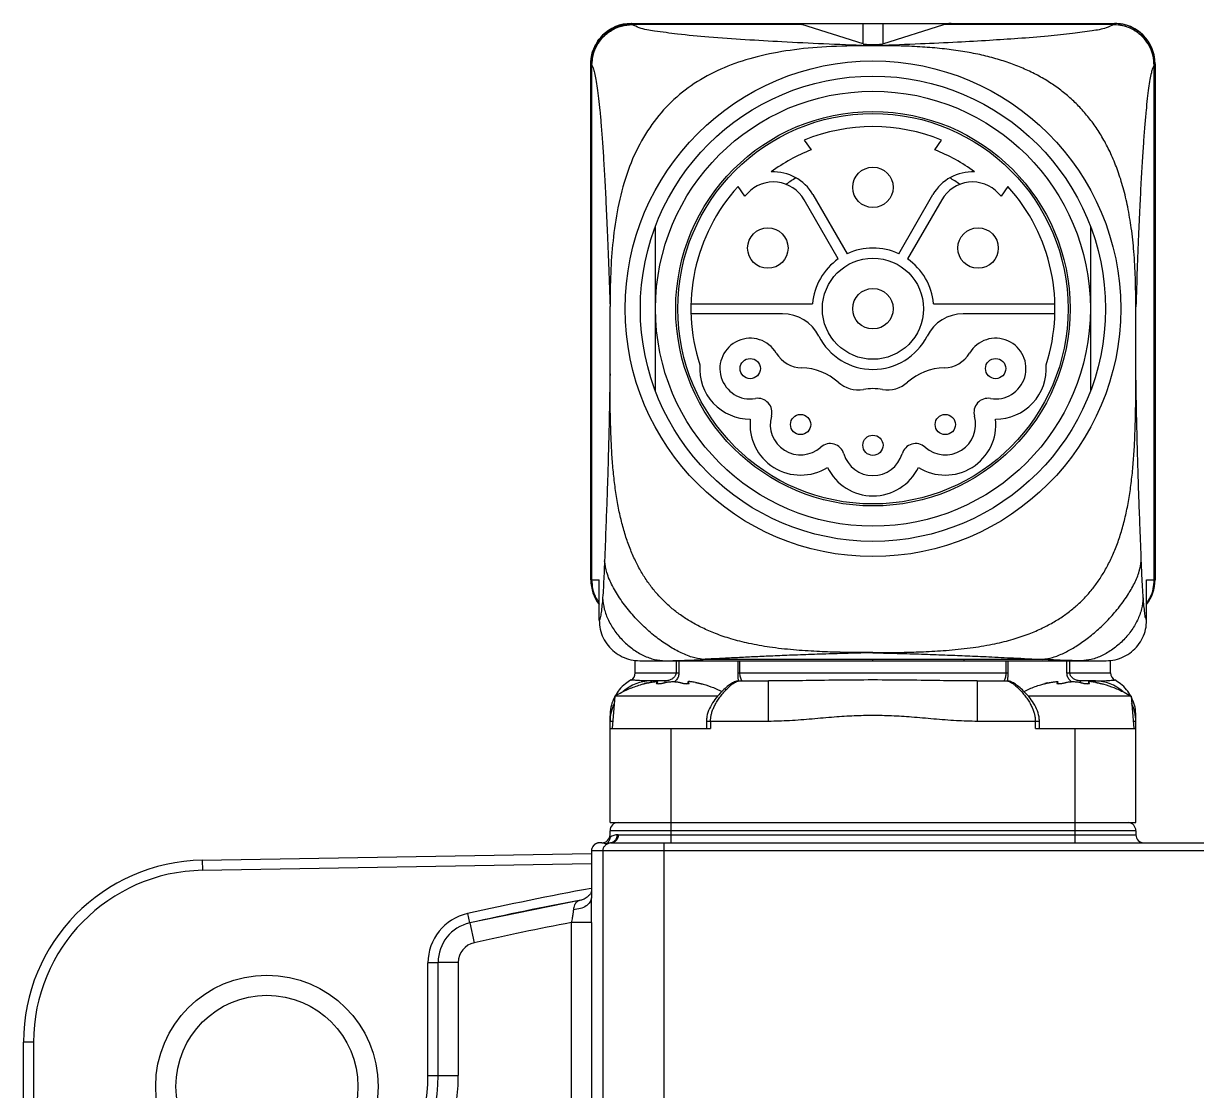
# Model space of a CAD drawing. Header units: millimetres. Extents: x -3388 to 4307, y 243 to 4457.
# Drawn here: x -3327.4 to -3269.4, y 1493.3 to 1546.1 of the extents above; entities that cross this region are included whole.
import ezdxf

# ---------------------------------------------------------------- set-up
doc = ezdxf.new("R2010")
doc.units = ezdxf.units.MM

msp = doc.modelspace()

# ---------------------------------------------------------------- linework, layer by layer
at = {"color": 9, "linetype": 'Continuous'}
for p, q in [((-3297.35357, 1546.08869), (-3297.35357, 1546.08839)), ((-3288.91187, 1546.03189), (-3297.30656, 1546.03189)), ((-3285.89438, 1545.07525), (-3285.89438, 1546.08869)), ((-3284.91275, 1546.08869), (-3284.91275, 1545.07525)), ((-3273.50057, 1546.03189), (-3281.89526, 1546.03189)), ((-3273.45357, 1546.08839), (-3273.45357, 1546.08869)), ((-3299.31117, 1544.04177), (-3299.31117, 1518.58869)), ((-3271.49596, 1518.58869), (-3271.49596, 1544.04177)), ((-3299.35357, 1518.58869), (-3298.93578, 1518.58869)), ((-3271.87135, 1518.58869), (-3271.45357, 1518.58869)), ((-3295.13989, 1514.58869), (-3295.13989, 1513.98869)), ((-3294.99326, 1514.58869), (-3294.99326, 1513.98869)), ((-3285.40357, 1514.65537), (-3293.80513, 1514.65511)), ((-3292.06841, 1513.98869), (-3292.06841, 1514.58869)), ((-3291.98129, 1513.98869), (-3291.98129, 1514.58869)), ((-3277.002, 1514.65511), (-3280.90357, 1514.65537)), ((-3278.82584, 1514.58869), (-3278.82584, 1513.98869)), ((-3278.73872, 1514.58869), (-3278.73872, 1513.98869)), ((-3275.81387, 1513.98869), (-3275.81387, 1514.58869)), ((-3275.66724, 1513.98869), (-3275.66724, 1514.58869)), ((-3297.15357, 1513.98869), (-3294.99326, 1513.98869)), ((-3292.06841, 1513.98869), (-3278.73872, 1513.98869)), ((-3275.81387, 1513.98869), (-3273.65357, 1513.98869)), ((-3296.10711, 1513.49045), (-3296.10711, 1513.46966)), ((-3296.07192, 1513.45921), (-3296.07192, 1513.518)), ((-3294.53521, 1513.518), (-3294.53521, 1513.45926)), ((-3294.50002, 1513.46964), (-3294.50002, 1513.49045)), ((-3290.56328, 1511.58869), (-3290.56328, 1513.58869)), ((-3280.24387, 1513.58869), (-3280.24387, 1511.58869)), ((-3276.30711, 1513.49045), (-3276.30711, 1513.46966)), ((-3276.27192, 1513.45921), (-3276.27192, 1513.518)), ((-3274.73521, 1513.518), (-3274.73521, 1513.45926)), ((-3274.70002, 1513.46964), (-3274.70002, 1513.49045)), ((-3298.27294, 1511.58869), (-3298.40357, 1511.58869)), ((-3290.56327, 1511.58869), (-3293.63474, 1511.58869)), ((-3293.43474, 1511.58869), (-3293.43474, 1511.23869)), ((-3277.17239, 1511.58869), (-3280.24387, 1511.58869)), ((-3277.37239, 1511.23869), (-3277.37239, 1511.58869)), ((-3272.40357, 1511.58869), (-3272.53419, 1511.58869)), ((-3295.40357, 1511.23869), (-3295.40407, 1505.58869)), ((-3275.40407, 1505.58869), (-3275.40357, 1511.23869)), ((-3272.40407, 1506.18869), (-3298.40407, 1506.18869)), ((-3297.99409, 1505.98869), (-3272.40407, 1505.98869)), ((-3239.48366, 1505.18869), (-3299.32448, 1505.18869)), ((-3299.32346, 1505.18869), (-3299.32346, 1502.86306)), ((-3298.74737, 1484.40998), (-3298.74737, 1505.18869)), ((-3295.74839, 1505.58869), (-3295.74839, 1484.29165)), ((-3318.56114, 1504.73065), (-3318.55242, 1504.23073)), ((-3318.5524, 1504.23073), (-3299.32448, 1504.56635)), ((-3299.32448, 1502.98538), (-3299.32346, 1502.86306)), ((-3305.44854, 1502.09075), (-3305.34491, 1501.62636)), ((-3305.33965, 1501.62792), (-3305.12186, 1500.65193)), ((-3300.31276, 1489.41998), (-3300.31276, 1501.64971)), ((-3299.31311, 1501.64971), (-3300.31276, 1501.64971)), ((-3299.31311, 1501.64971), (-3299.31311, 1489.41974)), ((-3306.90407, 1499.6508), (-3307.40407, 1499.6508)), ((-3307.40407, 1494.0887), (-3307.40407, 1499.65053)), ((-3305.90407, 1499.67593), (-3306.90407, 1499.67593)), ((-3305.90407, 1499.67593), (-3305.90407, 1494.08873)), ((-3326.90407, 1495.73202), (-3327.40407, 1495.73202)), ((-3326.90407, 1495.73201), (-3326.90407, 1465.75459)), ((-3307.40407, 1494.08869), (-3305.90407, 1494.08869))]:
    msp.add_line(p, q, dxfattribs=at)
at = {"color": 7, "linetype": 'Continuous'}
for p, q in [((-3297.35357, 1546.08869), (-3273.45357, 1546.08869)), ((-3285.89438, 1545.07525), (-3288.91187, 1546.03189)), ((-3284.91275, 1545.07525), (-3281.89526, 1546.03189)), ((-3285.13227, 1544.98869), (-3285.68667, 1544.98869)), ((-3299.35357, 1518.58869), (-3299.35357, 1544.08861)), ((-3271.45357, 1544.08841), (-3271.45357, 1518.58869)), ((-3288.79837, 1540.32388), (-3288.45951, 1539.83992)), ((-3282.34762, 1539.83992), (-3282.00876, 1540.32388)), ((-3291.73612, 1537.54562), (-3292.07498, 1538.02957)), ((-3288.37122, 1537.62883), (-3286.68184, 1534.70273)), ((-3284.12529, 1534.70273), (-3282.43591, 1537.62883)), ((-3278.73215, 1538.02957), (-3279.07102, 1537.54562)), ((-3287.11485, 1534.45273), (-3288.80424, 1537.37883)), ((-3282.00289, 1537.37883), (-3283.69228, 1534.45273)), ((-3296.15357, 1527.90366), (-3296.15357, 1536.07373)), ((-3274.65357, 1536.07373), (-3274.65357, 1527.90366)), ((-3298.40357, 1528.76307), (-3298.40357, 1532.09757)), ((-3294.40009, 1532.23869), (-3288.39313, 1532.23869)), ((-3282.414, 1532.23869), (-3276.40704, 1532.23869)), ((-3272.40357, 1528.75681), (-3272.40357, 1532.08541)), ((-3289.86871, 1531.73869), (-3294.40009, 1531.73869)), ((-3276.40704, 1531.73869), (-3280.93842, 1531.73869)), ((-3298.93578, 1516.58885), (-3298.93578, 1518.58869)), ((-3271.87132, 1516.58879), (-3271.87132, 1518.58818)), ((-3297.15357, 1513.98869), (-3297.15357, 1514.60173)), ((-3296.92603, 1514.58869), (-3273.87813, 1514.58869)), ((-3285.40357, 1514.58869), (-3285.40357, 1514.65538)), ((-3280.90357, 1514.65537), (-3285.40357, 1514.65537)), ((-3280.90357, 1514.65538), (-3280.90357, 1514.58869)), ((-3273.65357, 1513.98869), (-3273.65357, 1514.60181)), ((-3295.68675, 1513.58869), (-3296.40357, 1513.58869)), ((-3296.05488, 1513.45716), (-3296.05488, 1513.53896)), ((-3294.55225, 1513.53881), (-3294.55225, 1513.45723)), ((-3292.03383, 1513.58869), (-3290.56328, 1513.58869)), ((-3280.24387, 1513.58869), (-3278.77348, 1513.58869)), ((-3276.25488, 1513.45716), (-3276.25488, 1513.53896)), ((-3274.40357, 1513.58869), (-3275.12038, 1513.58869)), ((-3274.75225, 1513.53881), (-3274.75225, 1513.45723)), ((-3298.16358, 1512.83869), (-3298.30357, 1511.23869)), ((-3293.08586, 1512.83869), (-3298.16358, 1512.83869)), ((-3272.64355, 1512.83869), (-3277.72111, 1512.83869)), ((-3272.64355, 1512.83869), (-3272.50357, 1511.23869)), ((-3298.40357, 1506.58869), (-3298.40357, 1511.86815)), ((-3293.63474, 1511.58869), (-3293.63474, 1511.23869)), ((-3277.17239, 1511.23869), (-3277.17239, 1511.58869)), ((-3272.40357, 1506.58869), (-3272.40357, 1511.86815)), ((-3298.40357, 1511.23869), (-3293.43474, 1511.23869)), ((-3277.37239, 1511.23869), (-3272.40357, 1511.23869)), ((-3298.40357, 1506.58869), (-3272.40357, 1506.58869)), ((-3298.40407, 1505.87226), (-3298.40407, 1506.18869)), ((-3272.40407, 1506.18869), (-3272.40407, 1505.98869)), ((-3299.32448, 1505.18869), (-3299.32448, 1502.97434)), ((-3298.80407, 1505.58869), (-3298.92417, 1505.58869)), ((-3298.33943, 1505.58869), (-3240.46871, 1505.58869)), ((-3318.56114, 1504.73065), (-3299.32235, 1505.06647)), ((-3299.84807, 1502.75577), (-3305.33965, 1501.62792)), ((-3306.90407, 1494.08869), (-3306.90407, 1499.67593)), ((-3327.40407, 1463.58869), (-3327.40407, 1495.73202))]:
    msp.add_line(p, q, dxfattribs=at)
at = {"color": 9, "linetype": 'Continuous'}
msp.add_lwpolyline([(-3285.40201, 1514.98889), (-3285.40125, 1514.98801), (-3285.40086, 1514.98712), (-3285.40084, 1514.98623), (-3285.40118, 1514.98535), (-3285.40188, 1514.98446), (-3285.40295, 1514.98357)], dxfattribs=at)
at = {"color": 7, "linetype": 'Continuous'}
for centre, radius in [((-3285.40357, 1531.98869), 12.25), ((-3285.40357, 1531.98869), 11.5), ((-3285.40357, 1531.98869), 10.75), ((-3285.40357, 1531.98869), 9.75), ((-3285.40357, 1531.98869), 9.65), ((-3285.40357, 1537.98869), 1), ((-3290.59972, 1534.98869), 1), ((-3280.20741, 1534.98869), 1), ((-3285.40357, 1531.98869), 2.5), ((-3285.40357, 1531.98869), 1), ((-3291.47043, 1529.02969), 0.5), ((-3279.33671, 1529.02969), 0.5), ((-3288.98052, 1526.26437), 0.5), ((-3281.82661, 1526.26437), 0.5), ((-3285.40357, 1525.23869), 0.5), ((-3315.36601, 1493.55063), 4.5)]:
    msp.add_circle(centre, radius, dxfattribs=at)
at = {"color": 9, "linetype": 'Continuous'}
msp.add_circle((-3315.36601, 1493.55063), 5.49999, dxfattribs=at)
at = {"color": 7, "linetype": 'Continuous'}
for centre, radius, start, end in [((-3297.35357, 1544.08869), 2, 90, 180), ((-3273.45357, 1544.08869), 2, 0, 90), ((-3285.40357, 1531.98869), 9, 67.8395884, 112.1604116), ((-3285.40357, 1531.98869), 8.425, 111.2675282, 126.6139772), ((-3285.40357, 1531.98869), 8.425, 53.3860228, 68.7324718), ((-3290.31978, 1536.50383), 2.25, 30, 92.7672827), ((-3280.48735, 1536.50383), 2.25, 87.2327173, 150), ((-3290.31978, 1536.50383), 1.75, 30, 137.4351093), ((-3285.40357, 1531.98869), 7.5, 120.4216316, 124.9126225), ((-3280.48735, 1536.50383), 1.75, 42.5648907, 150), ((-3285.40357, 1531.98869), 7.5, 55.0873775, 59.5783684), ((-3285.40357, 1531.98869), 9, 137.8395884, 197.9828381), ((-3285.40357, 1531.98869), 8.425, 137.4351093, 138.7324718), ((-3285.40357, 1531.98869), 8.425, 41.2675282, 42.5648907), ((-3285.40357, 1531.98869), 9, 342.0171619, 42.1604116), ((-3285.40357, 1531.98869), 3, 64.7801918, 115.2198082), ((-3285.40357, 1531.98869), 3, 124.7801918, 175.2198082), ((-3285.40357, 1531.98869), 3, 4.7801918, 55.2198082), ((-3289.86871, 1529.73869), 2, 26.743684, 90), ((-3280.93842, 1529.73869), 2, 90, 153.256316), ((-3285.40357, 1531.98869), 3, 206.7436839, 333.2563161), ((-3291.47043, 1529.02969), 1.5, 30.7476226, 279.7476059), ((-3279.33671, 1529.02969), 1.5, 260.2523941, 149.2523774), ((-3288.89214, 1530.56346), 1.5, 210.7476226, 268.8223143), ((-3281.91499, 1530.56346), 1.5, 271.1776857, 329.2523774), ((-3291.47043, 1529.02969), 2.5, 175.8615663, 270.0922203), ((-3288.98052, 1526.26437), 2.8, 48.3618236, 88.8223142), ((-3281.82661, 1526.26437), 2.8, 91.1776858, 131.6381764), ((-3279.33671, 1529.02969), 2.5, 269.9077797, 4.1384337), ((-3286.1235, 1529.478), 1.5, 228.3618236, 279.6381764), ((-3284.68364, 1529.478), 1.5, 260.3618236, 311.6381764), ((-3285.40357, 1525.23869), 2.8, 80.3618236, 99.6381764), ((-3291.09795, 1526.86145), 0.7, 344.2523941, 99.7476058), ((-3279.70918, 1526.86145), 0.7, 80.2523942, 195.7476059), ((-3288.98052, 1526.26437), 1.5, 164.2523941, 311.7476059), ((-3281.82661, 1526.26437), 1.5, 228.2523941, 15.7476059), ((-3288.98052, 1526.26437), 2.5, 173.9077797, 302.0922203), ((-3281.82661, 1526.26437), 2.5, 237.9077797, 6.0922203), ((-3287.51565, 1524.62298), 0.7, 16.2523941, 131.7476058), ((-3283.29148, 1524.62298), 0.7, 48.2523942, 163.7476059), ((-3285.40357, 1525.23869), 1.5, 196.2523941, 343.7476059), ((-3285.40357, 1525.23869), 2.5, 205.9077797, 334.0922203), ((-3297.35357, 1518.58869), 2, 180, 217.652643), ((-3273.45357, 1518.58869), 2, 322.3490302, 0), ((-3297.55357, 1513.98869), 0.4, 297.7685291, 0), ((-3273.25357, 1513.98869), 0.4, 180, 242.2314709), ((-3296.40357, 1511.58869), 2, 90, 132.4057129), ((-3274.40357, 1511.58869), 2, 47.4657502, 90), ((-3296.40357, 1511.58869), 2, 153.6233634, 180), ((-3274.40357, 1511.58869), 2, 0, 26.3730949), ((-3298.00407, 1506.18869), 0.4, 90, 180), ((-3272.80407, 1506.18869), 0.4, 0, 84.0000197), ((-3298.80407, 1505.98869), 0.4, 270, 0), ((-3272.00407, 1505.98869), 0.4, 180, 269.9988484), ((-3298.92448, 1505.18869), 0.4, 90, 180), ((-3318.40407, 1495.73202), 9, 91, 180), ((-3269.40407, 1340.58869), 165, 100.6325141, 102.579345), ((-3304.90407, 1499.67593), 2, 102.579345, 180), ((-3315.90407, 1494.08869), 9, 270, 0)]:
    msp.add_arc(centre, radius, start, end, dxfattribs=at)
at = {"color": 9, "linetype": 'Continuous'}
for centre, radius, start, end in [((-3318.40407, 1495.73202), 8.5, 90.9998816, 180.0001184), ((-3269.40407, 1340.56356), 165.5, 100.4196114, 102.5792603), ((-3304.90407, 1499.6508), 2.49996, 102.5737418, 180.0062348), ((-3269.40407, 1340.58869), 164, 100.8633706, 102.5793439), ((-3304.90407, 1499.67593), 1, 102.5791631, 180.0001872), ((-3315.90407, 1494.08869), 10, 269.9997715, 0.0002285), ((-3315.90407, 1494.08869), 8.5, 269.9999707, 0.0000293)]:
    msp.add_arc(centre, radius, start, end, dxfattribs=at)
for points in [[(-3299.34098, 1544.31218), (-3299.30384, 1544.53161), (-3299.16204, 1544.94246), (-3298.93367, 1545.31447), (-3298.62519, 1545.63208), (-3298.24384, 1545.87931), (-3297.81235, 1546.03505), (-3297.35357, 1546.08838)], [(-3297.31362, 1546.03885), (-3297.75796, 1545.98738), (-3298.17934, 1545.83876), (-3298.55716, 1545.60068), (-3298.87289, 1545.28501), (-3299.11103, 1544.90729), (-3299.25968, 1544.486), (-3299.31117, 1544.04177)], [(-3299.3054, 1544.03401), (-3299.2387, 1544.53768), (-3299.04733, 1545.0084), (-3298.74, 1545.42013), (-3298.33175, 1545.7446), (-3297.84245, 1545.95642), (-3297.30656, 1546.03189)], [(-3297.31362, 1546.03882), (-3297.33523, 1546.06388), (-3297.34869, 1546.08065), (-3297.35357, 1546.08839)], [(-3297.30656, 1546.03189), (-3297.3115, 1546.03657), (-3297.3132, 1546.03904)], [(-3285.68667, 1544.98869), (-3287.8406, 1545.0779), (-3289.90051, 1545.17816), (-3291.71881, 1545.28424), (-3293.51898, 1545.41477), (-3295.06517, 1545.56269), (-3296.20243, 1545.71619), (-3296.95779, 1545.87729), (-3297.30656, 1546.03189)], [(-3273.50057, 1546.03189), (-3273.86561, 1545.87263), (-3274.56887, 1545.72233), (-3275.53184, 1545.58723), (-3276.73754, 1545.46263), (-3278.23361, 1545.34252), (-3279.64109, 1545.25015), (-3281.22433, 1545.1619), (-3283.0573, 1545.07428), (-3285.13227, 1544.98869)], [(-3271.50173, 1544.03401), (-3271.553, 1544.47544), (-3271.69575, 1544.88489), (-3271.92447, 1545.25589), (-3272.23272, 1545.573), (-3272.61323, 1545.82035), (-3273.04342, 1545.97696), (-3273.50057, 1546.03189)], [(-3273.49351, 1546.03882), (-3273.49805, 1546.03426), (-3273.50049, 1546.03182)], [(-3273.45357, 1546.08839), (-3273.45842, 1546.0807), (-3273.47181, 1546.06395), (-3273.49351, 1546.03882)], [(-3273.49351, 1546.03882), (-3273.04935, 1545.9872), (-3272.62807, 1545.83846), (-3272.25031, 1545.60032), (-3271.93456, 1545.28465), (-3271.69636, 1544.907), (-3271.54759, 1544.48582), (-3271.49596, 1544.04178)], [(-3273.22345, 1546.07507), (-3273.45357, 1546.08839)], [(-3271.45357, 1544.08841), (-3271.50329, 1544.53161), (-3271.64509, 1544.94246), (-3271.87346, 1545.31448), (-3272.18195, 1545.63209), (-3272.56329, 1545.87932), (-3272.99479, 1546.03506), (-3273.22345, 1546.07507)], [(-3299.35357, 1544.08841), (-3299.35253, 1544.15263)], [(-3299.35357, 1544.08841), (-3299.34833, 1544.08118), (-3299.33391, 1544.06549), (-3299.31117, 1544.04177)], [(-3299.35253, 1544.15263), (-3299.34098, 1544.31218)], [(-3299.31117, 1544.04177), (-3299.30733, 1544.03682), (-3299.30543, 1544.03399)], [(-3299.3054, 1544.03401), (-3299.2367, 1543.88776), (-3299.16846, 1543.64954), (-3299.10099, 1543.31935), (-3299.03466, 1542.89782), (-3298.96968, 1542.38548), (-3298.90585, 1541.77913), (-3298.84291, 1541.07277), (-3298.78065, 1540.2582), (-3298.71875, 1539.32344), (-3298.65688, 1538.25198), (-3298.59467, 1537.02201), (-3298.53164, 1535.60288), (-3298.46774, 1533.96575), (-3298.40357, 1532.0976)], [(-3271.50173, 1544.03401), (-3271.57034, 1543.88796), (-3271.63853, 1543.64994), (-3271.70598, 1543.31982), (-3271.77233, 1542.89805), (-3271.83733, 1542.3853), (-3271.90116, 1541.77858), (-3271.96411, 1541.07166), (-3272.0264, 1540.25617), (-3272.08831, 1539.32036), (-3272.15021, 1538.24745), (-3272.21245, 1537.01564), (-3272.27552, 1535.594), (-3272.33947, 1533.95364), (-3272.40357, 1532.08541)], [(-3271.50173, 1544.03401), (-3271.49788, 1544.03947), (-3271.49568, 1544.04133)], [(-3271.49596, 1544.04177), (-3271.47312, 1544.06565), (-3271.45875, 1544.08123), (-3271.45357, 1544.08841)], [(-3298.40357, 1528.76309), (-3298.432, 1527.1811), (-3298.46039, 1525.86212), (-3298.4912, 1524.65924), (-3298.52323, 1523.58069), (-3298.56133, 1522.44803), (-3298.6111, 1521.10962), (-3298.6734, 1519.51947)], [(-3272.13373, 1519.51947), (-3272.19519, 1521.14195), (-3272.24542, 1522.49794), (-3272.28438, 1523.64559), (-3272.31646, 1524.71187), (-3272.34726, 1525.90068), (-3272.3754, 1527.19827), (-3272.40357, 1528.75681)], [(-3298.6734, 1519.51947), (-3298.70407, 1518.79044), (-3298.73332, 1518.2102), (-3298.76733, 1517.69329)], [(-3293.80513, 1514.65511), (-3294.34071, 1514.76509), (-3294.95254, 1515.0115), (-3295.55143, 1515.351), (-3296.16919, 1515.79398), (-3296.78657, 1516.33468), (-3297.36316, 1516.94577), (-3297.87341, 1517.60853), (-3298.2819, 1518.28856), (-3298.55699, 1518.9459), (-3298.6734, 1519.51947)], [(-3277.002, 1514.65511), (-3276.52237, 1514.7531), (-3275.96818, 1514.97036), (-3275.44299, 1515.25582), (-3274.88339, 1515.63497), (-3274.31953, 1516.09416), (-3273.77493, 1516.61882), (-3273.27028, 1517.19432), (-3272.81958, 1517.81584), (-3272.47829, 1518.41105), (-3272.23456, 1519.01338), (-3272.13373, 1519.51947)], [(-3272.0398, 1517.69329), (-3272.07452, 1518.21767), (-3272.1046, 1518.8098), (-3272.13373, 1519.51947)], [(-3299.31117, 1518.58869), (-3299.26109, 1518.14365), (-3299.11339, 1517.72092), (-3298.93832, 1517.42505)], [(-3271.86878, 1517.4251), (-3271.69375, 1517.72092), (-3271.54604, 1518.14365), (-3271.49596, 1518.58869)], [(-3298.76733, 1517.69329), (-3298.79995, 1517.33556), (-3298.84327, 1516.96682), (-3298.88954, 1516.7068), (-3298.93578, 1516.58885)], [(-3298.76733, 1517.69329), (-3298.6845, 1517.14594), (-3298.4785, 1516.58886), (-3298.16105, 1516.05267), (-3297.74976, 1515.56671), (-3297.26723, 1515.15757), (-3296.73986, 1514.84775), (-3296.19654, 1514.65445), (-3295.68398, 1514.58876)], [(-3272.0398, 1517.69329), (-3272.12297, 1517.14691), (-3272.32953, 1516.5902), (-3272.64764, 1516.05396), (-3273.05952, 1515.5677), (-3273.54236, 1515.15819), (-3274.06959, 1514.84803), (-3274.61213, 1514.65452), (-3275.10894, 1514.58894)], [(-3271.87135, 1516.58909), (-3271.91862, 1516.70161), (-3271.96404, 1516.95528), (-3272.00514, 1517.30621), (-3272.0398, 1517.69329)], [(-3285.40295, 1514.98357), (-3286.35054, 1514.96023), (-3287.44388, 1514.9295), (-3288.58589, 1514.89214), (-3289.66544, 1514.85135), (-3290.58268, 1514.81247), (-3291.40982, 1514.77441), (-3292.20388, 1514.73581), (-3292.99318, 1514.69622), (-3293.80513, 1514.65511)], [(-3285.40295, 1514.98357), (-3284.02787, 1514.9485), (-3282.85136, 1514.91274), (-3281.7125, 1514.87211), (-3280.74416, 1514.83273), (-3279.67992, 1514.78488), (-3278.44756, 1514.72557), (-3277.002, 1514.65511)], [(-3295.66712, 1514.58869), (-3295.2984, 1514.59272), (-3294.84222, 1514.60544), (-3294.38358, 1514.62421), (-3293.80513, 1514.65511)], [(-3275.14001, 1514.58869), (-3275.69263, 1514.59716), (-3276.29555, 1514.61908), (-3277.002, 1514.65511)], [(-3275.10894, 1514.58894), (-3275.13353, 1514.5887)], [(-3295.13989, 1513.98869), (-3295.16408, 1513.87724), (-3295.23873, 1513.76879), (-3295.35092, 1513.68128), (-3295.50776, 1513.61418), (-3295.68676, 1513.58869)], [(-3294.99326, 1513.98869), (-3295.02394, 1513.81649), (-3295.11627, 1513.65272), (-3295.21364, 1513.55374)], [(-3292.0585, 1513.64259), (-3292.06551, 1513.81293), (-3292.06841, 1513.98869)], [(-3291.9075, 1513.64486), (-3291.92471, 1513.68251), (-3291.95293, 1513.77162), (-3291.97428, 1513.88116), (-3291.98129, 1513.98869)], [(-3278.82584, 1513.98869), (-3278.83337, 1513.87724), (-3278.85494, 1513.76879), (-3278.88289, 1513.68128), (-3278.91252, 1513.61418), (-3278.92186, 1513.59433)], [(-3278.73872, 1513.98869), (-3278.74151, 1513.81649), (-3278.74816, 1513.65272), (-3278.75093, 1513.58785)], [(-3275.59372, 1513.55385), (-3275.68264, 1513.64259), (-3275.78189, 1513.81293), (-3275.81387, 1513.98869)], [(-3275.12037, 1513.58869), (-3275.29959, 1513.61424), (-3275.45827, 1513.68251), (-3275.57112, 1513.77162), (-3275.64475, 1513.88116), (-3275.66724, 1513.98869)], [(-3296.40357, 1513.58869), (-3296.7852, 1513.59695), (-3297.12139, 1513.61671), (-3297.33271, 1513.63476)], [(-3296.40356, 1513.58867), (-3296.38556, 1513.58055), (-3296.37391, 1513.56575), (-3296.36271, 1513.54226), (-3296.35849, 1513.53023)], [(-3295.67105, 1513.53011), (-3295.67824, 1513.57339), (-3295.68676, 1513.58869)], [(-3295.66935, 1513.51463), (-3295.67105, 1513.53011)], [(-3293.43474, 1511.58869), (-3293.42528, 1511.74776), (-3293.39715, 1511.91479), (-3293.34691, 1512.09241), (-3293.27161, 1512.28191), (-3293.16916, 1512.48234), (-3293.03981, 1512.68959), (-3292.88991, 1512.89276), (-3292.73222, 1513.07916), (-3292.5792, 1513.23909), (-3292.43812, 1513.36833), (-3292.31232, 1513.46673), (-3292.20279, 1513.53538), (-3292.11004, 1513.5756), (-3292.03363, 1513.58869)], [(-3292.05637, 1513.588), (-3292.0585, 1513.64259)], [(-3291.87493, 1513.58869), (-3291.89465, 1513.61424), (-3291.9075, 1513.64486)], [(-3280.24387, 1513.58869), (-3281.3883, 1513.59695), (-3282.80296, 1513.61671), (-3284.49582, 1513.63476), (-3286.31277, 1513.63475), (-3288.00446, 1513.6167), (-3289.41899, 1513.59695), (-3290.56326, 1513.58869)], [(-3278.92186, 1513.59433), (-3278.9322, 1513.58869)], [(-3278.7735, 1513.58869), (-3278.69718, 1513.57563), (-3278.60425, 1513.53533), (-3278.49432, 1513.46638), (-3278.36806, 1513.36752), (-3278.22652, 1513.23771), (-3278.07369, 1513.07779), (-3277.91609, 1512.89134), (-3277.76626, 1512.68802), (-3277.63734, 1512.48122), (-3277.53494, 1512.28061), (-3277.46006, 1512.09195), (-3277.41012, 1511.91539), (-3277.38197, 1511.74879), (-3277.37239, 1511.58869)], [(-3275.13778, 1513.51463), (-3275.13608, 1513.53011)], [(-3275.13608, 1513.53011), (-3275.12887, 1513.57347), (-3275.12037, 1513.58869)], [(-3274.4486, 1513.53035), (-3274.44442, 1513.54226), (-3274.43322, 1513.56575), (-3274.42786, 1513.57373)], [(-3274.42786, 1513.57373), (-3274.42157, 1513.58055), (-3274.40357, 1513.58867)], [(-3274.40357, 1513.58869), (-3274.02193, 1513.59695), (-3273.68574, 1513.61671), (-3273.47442, 1513.63476)], [(-3280.24387, 1511.58869), (-3281.27832, 1511.62259), (-3282.39816, 1511.70785), (-3283.4923, 1511.80018), (-3284.48133, 1511.86141), (-3285.40346, 1511.88215), (-3286.32555, 1511.86142), (-3287.31455, 1511.8002), (-3288.40876, 1511.70786), (-3289.52873, 1511.6226), (-3290.56327, 1511.58869)], [(-3298.40407, 1505.87226), (-3298.42718, 1505.73843), (-3298.49386, 1505.61992)], [(-3298.39136, 1505.87091), (-3298.40407, 1505.87241)], [(-3298.0651, 1505.98541), (-3298.25631, 1505.93974), (-3298.36656, 1505.88896), (-3298.39136, 1505.87091)], [(-3298.06509, 1505.98541), (-3298.08684, 1505.83967), (-3298.15403, 1505.71453), (-3298.25747, 1505.62633), (-3298.34047, 1505.59416)], [(-3297.99409, 1505.98869), (-3298.02052, 1505.83523), (-3298.09524, 1505.70585), (-3298.20693, 1505.6193), (-3298.33942, 1505.58869)], [(-3297.99409, 1505.98869), (-3298.01846, 1505.98833), (-3298.04213, 1505.98724), (-3298.0651, 1505.98541)], [(-3299.07661, 1505.55824), (-3299.20634, 1505.47153), (-3299.29302, 1505.34177), (-3299.32346, 1505.18869)], [(-3298.92359, 1505.58869), (-3299.07661, 1505.55824)], [(-3298.80407, 1505.58869), (-3298.73369, 1505.58248), (-3298.66462, 1505.56355), (-3298.5965, 1505.53054)], [(-3298.74737, 1505.18869), (-3298.7203, 1505.33335), (-3298.64277, 1505.45843), (-3298.52527, 1505.54699), (-3298.3837, 1505.58705)], [(-3298.5411, 1505.552), (-3298.56878, 1505.53856), (-3298.5965, 1505.53054)], [(-3298.54179, 1505.57049), (-3298.59647, 1505.53055)], [(-3298.49386, 1505.61992), (-3298.54179, 1505.57049)], [(-3298.5006, 1505.56368), (-3298.5411, 1505.552)], [(-3298.3837, 1505.58705), (-3298.5006, 1505.56368)], [(-3298.34047, 1505.59416), (-3298.3837, 1505.58705)], [(-3299.32344, 1502.86306), (-3299.39503, 1502.65456), (-3299.47603, 1502.55872)], [(-3299.31311, 1501.64971), (-3299.31424, 1502.07117), (-3299.31758, 1502.47254), (-3299.32346, 1502.86306)], [(-3300.2114, 1502.27676), (-3300.23944, 1502.08758), (-3300.27264, 1501.88171), (-3300.31276, 1501.64971)], [(-3299.84807, 1502.75577), (-3300.03525, 1502.6792), (-3300.15488, 1502.51636), (-3300.2114, 1502.27676)], [(-3299.47603, 1502.55872), (-3299.58468, 1502.47352), (-3299.86831, 1502.34205), (-3300.2114, 1502.27675)]]:
    msp.add_spline(points, degree=3, dxfattribs=at)
at = {"color": 7, "linetype": 'Continuous'}
for points in [[(-3289.27055, 1546.08869), (-3289.15092, 1546.08238), (-3289.03135, 1546.06344), (-3288.91187, 1546.03189)], [(-3281.53658, 1546.08869), (-3281.6562, 1546.08238), (-3281.77578, 1546.06345), (-3281.89526, 1546.03189)], [(-3285.68667, 1544.98869), (-3287.70604, 1544.93452), (-3289.50422, 1544.75955), (-3291.12858, 1544.44384), (-3292.58444, 1543.97362), (-3293.92875, 1543.3086), (-3295.10512, 1542.45162), (-3296.10552, 1541.39751), (-3296.9327, 1540.12558), (-3297.57389, 1538.6305), (-3298.01028, 1536.98192), (-3298.2553, 1535.34165), (-3298.37025, 1533.7538), (-3298.40357, 1532.09757)], [(-3285.89438, 1545.07525), (-3285.86858, 1545.06981), (-3285.82708, 1545.06475), (-3285.77134, 1545.06025), (-3285.70332, 1545.05647), (-3285.62527, 1545.05351), (-3285.53977, 1545.05148), (-3285.44942, 1545.05045), (-3285.35777, 1545.05045), (-3285.26745, 1545.05148), (-3285.18192, 1545.05351), (-3285.10386, 1545.05647), (-3285.03583, 1545.06025), (-3284.98009, 1545.06475), (-3284.93856, 1545.0698), (-3284.91275, 1545.07525)], [(-3272.40357, 1532.08539), (-3272.42774, 1533.51297), (-3272.50298, 1534.81098), (-3272.63021, 1535.97964), (-3272.80707, 1537.0257), (-3273.03022, 1537.96311), (-3273.29603, 1538.80488), (-3273.60128, 1539.56312), (-3273.94332, 1540.24799), (-3274.32046, 1540.86844), (-3274.73216, 1541.43217), (-3275.17834, 1541.94484), (-3275.66051, 1542.41177), (-3276.17977, 1542.83588), (-3276.73913, 1543.22022), (-3277.34024, 1543.56563), (-3277.98674, 1543.87333), (-3278.68029, 1544.14298), (-3279.4244, 1544.37481), (-3280.22108, 1544.56852), (-3281.07331, 1544.72431), (-3281.9835, 1544.84272), (-3282.95836, 1544.92516), (-3284.00513, 1544.97318), (-3285.13227, 1544.98869)], [(-3285.40201, 1514.98889), (-3286.2199, 1514.99371), (-3287.13838, 1515.00959), (-3288.17336, 1515.04678), (-3289.33572, 1515.12499), (-3290.5111, 1515.26103), (-3291.53946, 1515.44616), (-3292.42372, 1515.67205), (-3293.18263, 1515.9302), (-3293.83652, 1516.21358), (-3294.40938, 1516.52052), (-3294.91924, 1516.85176), (-3295.3788, 1517.20942), (-3295.79818, 1517.59788), (-3296.18162, 1518.01962), (-3296.53375, 1518.48008), (-3296.8561, 1518.98357), (-3297.14894, 1519.53427), (-3297.4113, 1520.13506), (-3297.64124, 1520.78565), (-3297.83729, 1521.48351), (-3297.99879, 1522.2226), (-3298.12734, 1522.99896), (-3298.22565, 1523.80876), (-3298.29786, 1524.65586), (-3298.34816, 1525.54983), (-3298.38056, 1526.51418), (-3298.39816, 1527.57602), (-3298.40357, 1528.76307)], [(-3285.40201, 1514.98889), (-3284.62401, 1514.99335), (-3283.7597, 1515.0076), (-3282.77291, 1515.04094), (-3281.64072, 1515.11255), (-3280.44637, 1515.24402), (-3279.38268, 1515.42922), (-3278.46682, 1515.65845), (-3277.6857, 1515.92087), (-3277.01898, 1516.2074), (-3276.43928, 1516.51588), (-3275.92698, 1516.84639), (-3275.46598, 1517.20235), (-3275.04615, 1517.58764), (-3274.66041, 1518.00746), (-3274.30476, 1518.46722), (-3273.97736, 1518.97256), (-3273.67815, 1519.52878), (-3273.40912, 1520.13836), (-3273.17271, 1520.80152), (-3272.97155, 1521.51333), (-3272.80654, 1522.26665), (-3272.67668, 1523.05187), (-3272.57843, 1523.86474), (-3272.50709, 1524.70702), (-3272.45771, 1525.59142), (-3272.4261, 1526.5399), (-3272.40889, 1527.5841), (-3272.40357, 1528.7568)], [(-3298.93578, 1516.58886), (-3298.88549, 1516.14359), (-3298.73644, 1515.71855), (-3298.50011, 1515.34362), (-3298.18397, 1515.02749), (-3297.80203, 1514.78775), (-3297.37696, 1514.63934), (-3296.92603, 1514.58869)], [(-3273.87813, 1514.58869), (-3273.42381, 1514.64028), (-3272.99775, 1514.79047), (-3272.61663, 1515.03172), (-3272.30248, 1515.348), (-3272.06896, 1515.72101), (-3271.92106, 1516.14407), (-3271.87132, 1516.58879)], [(-3295.68932, 1514.58873), (-3295.6896, 1514.58877), (-3295.69184, 1514.5889)], [(-3275.13354, 1514.58863), (-3275.10962, 1514.5887)], [(-3298.16358, 1512.83869), (-3298.03412, 1512.91487), (-3297.46553, 1513.19703), (-3296.90236, 1513.40174), (-3296.71357, 1513.45531)], [(-3297.36189, 1513.63759), (-3297.63911, 1513.45487), (-3297.94667, 1513.15449), (-3298.15648, 1512.8451)], [(-3296.68717, 1513.46123), (-3296.69307, 1513.45991), (-3296.71104, 1513.45589), (-3296.69366, 1513.45978), (-3296.6607, 1513.46719), (-3296.61349, 1513.47777), (-3296.59579, 1513.48173)], [(-3296.55681, 1513.49045), (-3296.61266, 1513.47796), (-3296.65988, 1513.46737), (-3296.69307, 1513.45991), (-3296.71104, 1513.45589), (-3296.69366, 1513.45978), (-3296.6607, 1513.46719), (-3296.61349, 1513.47777), (-3296.59579, 1513.48173)], [(-3296.70932, 1513.45627), (-3296.71104, 1513.45589)], [(-3296.70932, 1513.45627), (-3296.71104, 1513.45589)], [(-3296.68717, 1513.46123), (-3296.69307, 1513.45991), (-3296.70932, 1513.45627)], [(-3296.55681, 1513.49045), (-3296.513, 1513.50004)], [(-3296.513, 1513.50004), (-3296.50268, 1513.50224)], [(-3296.50268, 1513.50224), (-3296.49111, 1513.50468)], [(-3296.49111, 1513.50468), (-3296.47954, 1513.50709)], [(-3296.47954, 1513.50709), (-3296.46922, 1513.50922)], [(-3296.46922, 1513.50922), (-3296.42547, 1513.518)], [(-3296.42547, 1513.518), (-3296.31758, 1513.53726)], [(-3296.31758, 1513.53726), (-3296.31618, 1513.53748), (-3296.22681, 1513.54986), (-3296.15248, 1513.55627), (-3296.0969, 1513.55629), (-3296.06417, 1513.5499), (-3296.05533, 1513.5392)], [(-3296.11419, 1513.479), (-3296.11415, 1513.47746), (-3296.1026, 1513.46687), (-3296.07485, 1513.45956), (-3296.05487, 1513.4573)], [(-3296.10711, 1513.49045), (-3296.11419, 1513.479)], [(-3296.07192, 1513.518), (-3296.08367, 1513.5092), (-3296.0954, 1513.50002), (-3296.10711, 1513.49045)], [(-3296.05533, 1513.5392), (-3296.05504, 1513.53753), (-3296.07192, 1513.518)], [(-3296.05487, 1513.4573), (-3296.03216, 1513.45574), (-3295.97709, 1513.45596), (-3295.91774, 1513.4601), (-3295.85849, 1513.46757), (-3295.80158, 1513.47804), (-3295.75326, 1513.49045)], [(-3295.75326, 1513.49045), (-3295.72105, 1513.50008), (-3295.689, 1513.50926), (-3295.65712, 1513.518)], [(-3295.65712, 1513.518), (-3295.57755, 1513.53531), (-3295.49472, 1513.54699), (-3295.4018, 1513.55451), (-3295.30357, 1513.5571)], [(-3295.30357, 1513.5571), (-3295.20532, 1513.55451), (-3295.11239, 1513.54699), (-3295.02957, 1513.53531), (-3294.95001, 1513.518)], [(-3294.95001, 1513.518), (-3294.91813, 1513.50926), (-3294.88608, 1513.50008), (-3294.85387, 1513.49045)], [(-3294.85387, 1513.49045), (-3294.80382, 1513.47767), (-3294.74501, 1513.46702), (-3294.68476, 1513.45965), (-3294.62538, 1513.45579), (-3294.57115, 1513.4559), (-3294.55226, 1513.45731)], [(-3294.55226, 1513.45731), (-3294.5298, 1513.45997), (-3294.50344, 1513.46738), (-3294.49291, 1513.47781), (-3294.49288, 1513.47901)], [(-3294.55145, 1513.53906), (-3294.55179, 1513.53627), (-3294.53521, 1513.518)], [(-3294.29196, 1513.53764), (-3294.38068, 1513.5499), (-3294.45751, 1513.55641), (-3294.51381, 1513.556), (-3294.54487, 1513.54896), (-3294.55145, 1513.53906)], [(-3294.5176, 1513.50466), (-3294.52346, 1513.5092), (-3294.53521, 1513.518)], [(-3294.50002, 1513.49045), (-3294.51173, 1513.50002), (-3294.5176, 1513.50466)], [(-3294.49288, 1513.47901), (-3294.50002, 1513.49045)], [(-3294.18166, 1513.518), (-3294.28934, 1513.53723), (-3294.29196, 1513.53764)], [(-3294.18166, 1513.518), (-3294.13791, 1513.50922)], [(-3294.13791, 1513.50922), (-3294.1276, 1513.50709)], [(-3294.1276, 1513.50709), (-3294.11602, 1513.50468)], [(-3294.11602, 1513.50468), (-3294.10445, 1513.50224)], [(-3294.10445, 1513.50224), (-3294.09413, 1513.50004)], [(-3294.09413, 1513.50004), (-3294.05033, 1513.49045)], [(-3294.05033, 1513.49045), (-3293.99335, 1513.47771), (-3293.99191, 1513.47738)], [(-3293.99191, 1513.47738), (-3293.94555, 1513.46699), (-3293.92999, 1513.46349)], [(-3293.92999, 1513.46349), (-3293.91254, 1513.45957), (-3293.89542, 1513.45573), (-3293.8954, 1513.45573)], [(-3293.89357, 1513.45531), (-3293.79481, 1513.42819), (-3293.29234, 1513.25869), (-3292.87178, 1513.0733)], [(-3292.03383, 1513.5885), (-3292.15145, 1513.5729), (-3292.33927, 1513.49539), (-3292.54382, 1513.3612), (-3292.77328, 1513.16824), (-3293.02418, 1512.912), (-3293.27668, 1512.59232), (-3293.48909, 1512.22244), (-3293.61314, 1511.83114), (-3293.6347, 1511.58869)], [(-3277.17242, 1511.58869), (-3277.19187, 1511.81894), (-3277.3105, 1512.20558), (-3277.51656, 1512.57205), (-3277.76515, 1512.89183), (-3278.01676, 1513.15231), (-3278.25017, 1513.35124), (-3278.45919, 1513.4906), (-3278.6498, 1513.57135), (-3278.77323, 1513.58852)], [(-3277.93599, 1513.07298), (-3277.66553, 1513.19703), (-3277.10236, 1513.40174), (-3276.91357, 1513.45531)], [(-3276.88717, 1513.46123), (-3276.89307, 1513.45991), (-3276.91104, 1513.45589), (-3276.89366, 1513.45978), (-3276.8607, 1513.46719), (-3276.81349, 1513.47777), (-3276.79579, 1513.48173)], [(-3276.75681, 1513.49045), (-3276.81266, 1513.47796), (-3276.85988, 1513.46737), (-3276.89307, 1513.45991), (-3276.91104, 1513.45589), (-3276.89366, 1513.45978), (-3276.8607, 1513.46719), (-3276.81349, 1513.47777), (-3276.79579, 1513.48173)], [(-3276.90932, 1513.45627), (-3276.91104, 1513.45589)], [(-3276.90932, 1513.45627), (-3276.91104, 1513.45589)], [(-3276.88717, 1513.46123), (-3276.89307, 1513.45991), (-3276.90932, 1513.45627)], [(-3276.75681, 1513.49045), (-3276.713, 1513.50004)], [(-3276.713, 1513.50004), (-3276.70268, 1513.50224)], [(-3276.70268, 1513.50224), (-3276.69111, 1513.50468)], [(-3276.69111, 1513.50468), (-3276.67954, 1513.50709)], [(-3276.67954, 1513.50709), (-3276.66922, 1513.50922)], [(-3276.66922, 1513.50922), (-3276.62547, 1513.518)], [(-3276.62547, 1513.518), (-3276.51758, 1513.53726)], [(-3276.51758, 1513.53726), (-3276.51618, 1513.53748), (-3276.42681, 1513.54986), (-3276.35248, 1513.55627), (-3276.2969, 1513.55629), (-3276.26417, 1513.5499), (-3276.25533, 1513.5392)], [(-3276.31419, 1513.479), (-3276.31415, 1513.47746), (-3276.3026, 1513.46687), (-3276.27485, 1513.45956), (-3276.25487, 1513.4573)], [(-3276.30711, 1513.49045), (-3276.31419, 1513.479)], [(-3276.27192, 1513.518), (-3276.28367, 1513.5092), (-3276.2954, 1513.50002), (-3276.30711, 1513.49045)], [(-3276.25533, 1513.5392), (-3276.25504, 1513.53753), (-3276.27192, 1513.518)], [(-3276.25487, 1513.4573), (-3276.23216, 1513.45574), (-3276.17709, 1513.45596), (-3276.11774, 1513.4601), (-3276.05849, 1513.46757), (-3276.00158, 1513.47804), (-3275.95326, 1513.49045)], [(-3275.95326, 1513.49045), (-3275.92105, 1513.50008), (-3275.889, 1513.50926), (-3275.85712, 1513.518)], [(-3275.85712, 1513.518), (-3275.77755, 1513.53531), (-3275.69472, 1513.54699), (-3275.6018, 1513.55451), (-3275.50357, 1513.5571)], [(-3275.50357, 1513.5571), (-3275.40532, 1513.55451), (-3275.31239, 1513.54699), (-3275.22957, 1513.53531), (-3275.15001, 1513.518)], [(-3275.15001, 1513.518), (-3275.11813, 1513.50926), (-3275.08608, 1513.50008), (-3275.05387, 1513.49045)], [(-3275.05387, 1513.49045), (-3275.00382, 1513.47767), (-3274.94501, 1513.46702), (-3274.88476, 1513.45965), (-3274.82538, 1513.45579), (-3274.77115, 1513.4559), (-3274.75226, 1513.45731)], [(-3274.75226, 1513.45731), (-3274.7298, 1513.45997), (-3274.70344, 1513.46738), (-3274.69291, 1513.47781), (-3274.69288, 1513.47901)], [(-3274.75145, 1513.53906), (-3274.75179, 1513.53627), (-3274.73521, 1513.518)], [(-3274.49196, 1513.53764), (-3274.58068, 1513.5499), (-3274.65751, 1513.55641), (-3274.71381, 1513.556), (-3274.74487, 1513.54896), (-3274.75145, 1513.53906)], [(-3274.7176, 1513.50466), (-3274.72346, 1513.5092), (-3274.73521, 1513.518)], [(-3274.70002, 1513.49045), (-3274.71173, 1513.50002), (-3274.7176, 1513.50466)], [(-3274.69288, 1513.47901), (-3274.70002, 1513.49045)], [(-3274.38166, 1513.518), (-3274.48934, 1513.53723), (-3274.49196, 1513.53764)], [(-3274.38166, 1513.518), (-3274.33791, 1513.50922)], [(-3274.33791, 1513.50922), (-3274.3276, 1513.50709)], [(-3274.3276, 1513.50709), (-3274.31602, 1513.50468)], [(-3274.31602, 1513.50468), (-3274.30445, 1513.50224)], [(-3274.30445, 1513.50224), (-3274.29413, 1513.50004)], [(-3274.29413, 1513.50004), (-3274.25033, 1513.49045)], [(-3274.25033, 1513.49045), (-3274.19335, 1513.47771), (-3274.19191, 1513.47738)], [(-3274.19191, 1513.47738), (-3274.14555, 1513.46699), (-3274.12999, 1513.46349)], [(-3274.12999, 1513.46349), (-3274.11254, 1513.45957), (-3274.09542, 1513.45573), (-3274.0954, 1513.45573)], [(-3274.09357, 1513.45531), (-3273.99481, 1513.42819), (-3273.49234, 1513.25869), (-3272.98337, 1513.02885), (-3272.64355, 1512.83869)], [(-3272.65069, 1512.84517), (-3272.86046, 1513.15449), (-3273.16803, 1513.45487), (-3273.44524, 1513.63759)], [(-3298.18295, 1512.79529), (-3298.33702, 1512.39379), (-3298.40169, 1511.96866)], [(-3298.16606, 1512.82745), (-3298.18295, 1512.79529)], [(-3272.64625, 1512.83705), (-3272.65069, 1512.84517)], [(-3272.62419, 1512.79529), (-3272.64107, 1512.82745)], [(-3272.40544, 1511.96866), (-3272.47012, 1512.39379), (-3272.62419, 1512.79529)], [(-3298.4037, 1511.87809), (-3298.40372, 1511.86817)], [(-3298.40169, 1511.96866), (-3298.40286, 1511.93538), (-3298.40347, 1511.90533), (-3298.4037, 1511.87809)], [(-3298.40351, 1511.88215), (-3298.40357, 1511.85977)], [(-3298.40354, 1511.80917), (-3298.40354, 1511.79916), (-3298.40356, 1511.77685), (-3298.40357, 1511.75228)], [(-3298.40357, 1511.75228), (-3298.40356, 1511.72647), (-3298.40356, 1511.70135), (-3298.40356, 1511.67752), (-3298.40357, 1511.65443), (-3298.40356, 1511.63085), (-3298.40354, 1511.61169), (-3298.40353, 1511.6095)], [(-3272.40477, 1511.95166), (-3272.40544, 1511.96866)], [(-3272.40367, 1511.89152), (-3272.40479, 1511.95166)], [(-3272.40341, 1511.86817), (-3272.40343, 1511.87809), (-3272.40366, 1511.90533), (-3272.40427, 1511.93538), (-3272.40477, 1511.95166)], [(-3272.40356, 1511.85977), (-3272.40367, 1511.89152)], [(-3298.33943, 1505.58869), (-3298.355, 1505.58851), (-3298.3837, 1505.58705)], [(-3299.68232, 1502.80782), (-3299.78805, 1502.76991), (-3299.84733, 1502.75611)], [(-3299.497, 1502.93676), (-3299.58239, 1502.8654), (-3299.68232, 1502.80782)], [(-3299.32669, 1503.1812), (-3299.33945, 1503.14317), (-3299.42427, 1503.00878), (-3299.497, 1502.93676)]]:
    msp.add_spline(points, degree=3, dxfattribs=at)

doc.saveas('drawing.dxf')
